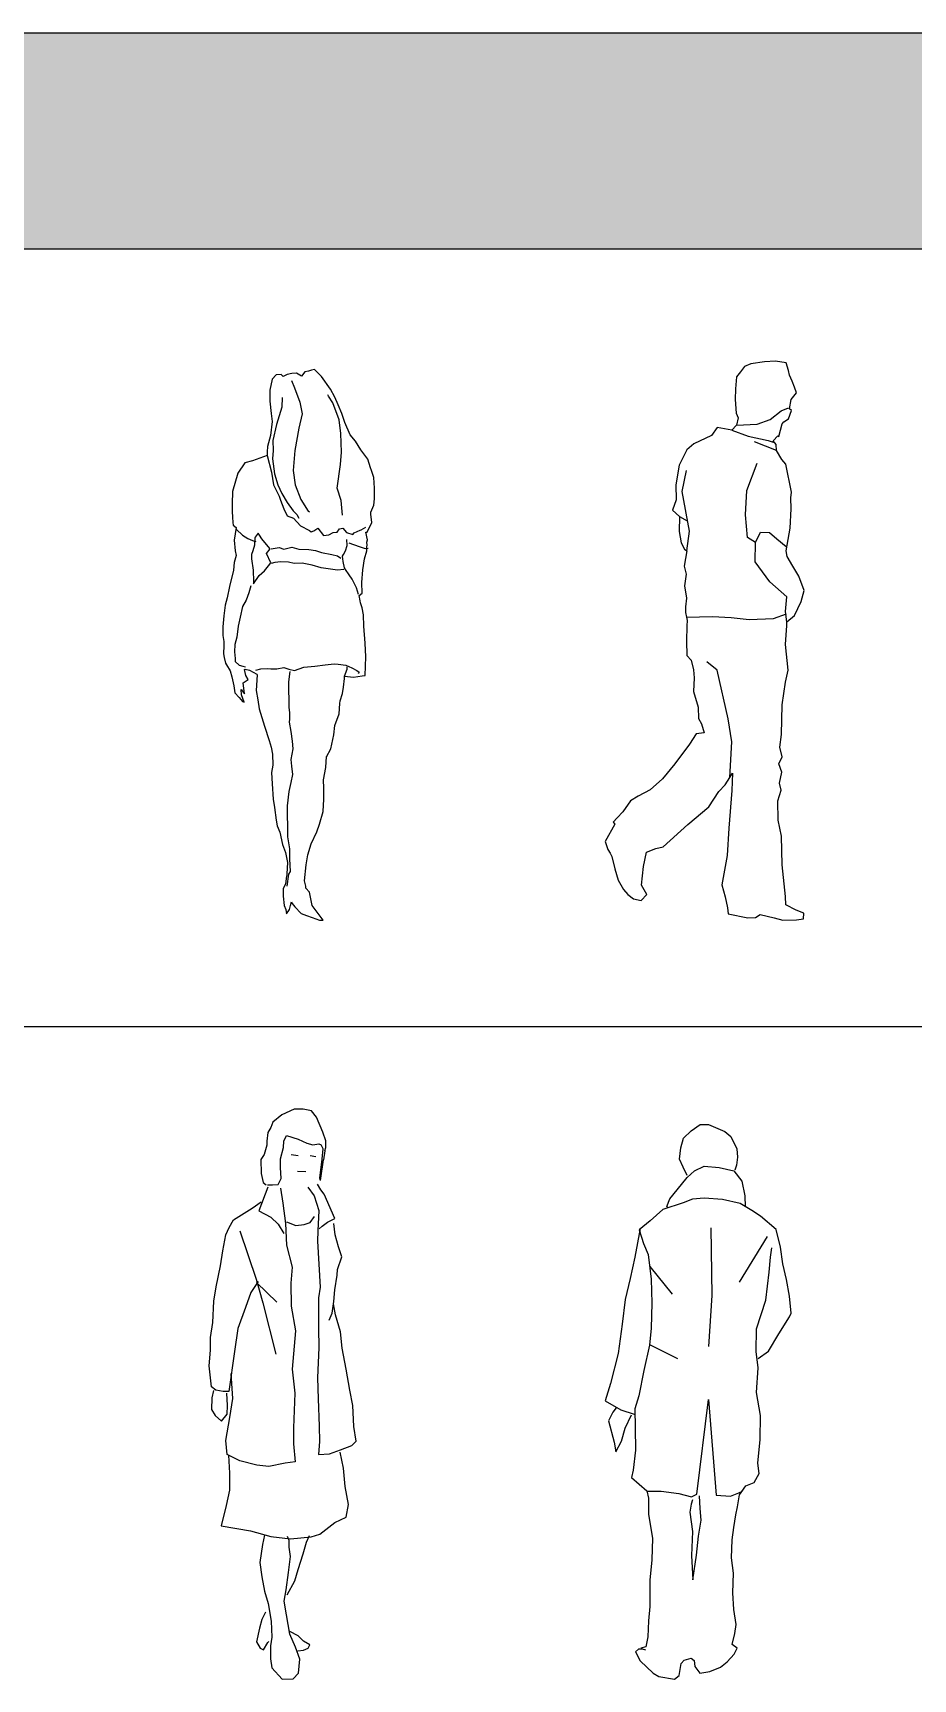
# Model space of a CAD drawing. Header units: millimetres. Extents: x 80073 to 99926, y 37306 to 52946.
# Drawn here: x 85657 to 88445, y 47738 to 52946 of the extents above; entities that cross this region are included whole.
import ezdxf

# ---------------------------------------------------------------- set-up
doc = ezdxf.new("R2010")
doc.units = ezdxf.units.MM
doc.layers.add('www.cad-blocks.net', color=7, linetype='Continuous')

# ---------------------------------------------------------------- blocks, each defined once
blk = doc.blocks.new('A$C281356AA')
for p, q in [((0.1686, 1.726), (0.1557, 1.7118)), ((0.1841, 1.7273), (0.1686, 1.726)), ((0.1905, 1.7208), (0.1841, 1.7273)), ((0.2034, 1.7272), (0.1905, 1.7208)), ((0.2176, 1.7298), (0.2034, 1.7272)), ((0.2331, 1.7311), (0.2176, 1.7298)), ((0.2485, 1.722), (0.2331, 1.7311)), ((0.2589, 1.7349), (0.2485, 1.722)), ((0.2705, 1.7375), (0.2589, 1.7349)), ((0.2808, 1.74), (0.2705, 1.7375)), ((0.2898, 1.7426), (0.2808, 1.74)), ((0.3117, 1.7207), (0.2898, 1.7426)), ((0.34, 1.6807), (0.3117, 1.7207)), ((0.1557, 1.7118), (0.1479, 1.6771)), ((0.1479, 1.6771), (0.1479, 1.6423)), ((0.2173, 1.7077), (0.2263, 1.6845)), ((0.2263, 1.6845), (0.243, 1.6393)), ((0.3541, 1.6549), (0.34, 1.6807)), ((0.1479, 1.6423), (0.153, 1.6036)), ((0.1863, 1.6239), (0.1695, 1.5685)), ((0.1876, 1.6536), (0.1863, 1.6239)), ((0.243, 1.6393), (0.2507, 1.602)), ((0.3345, 1.6586), (0.332, 1.6625)), ((0.3474, 1.6367), (0.3345, 1.6586)), ((0.368, 1.5838), (0.3474, 1.6367)), ((0.3644, 1.6304), (0.3541, 1.6549)), ((0.376, 1.6033), (0.3644, 1.6304)), ((0.1555, 1.5778), (0.1503, 1.534)), ((0.153, 1.6036), (0.1555, 1.5778)), ((0.1695, 1.5685), (0.1579, 1.5182)), ((0.2507, 1.602), (0.2404, 1.5569)), ((0.3731, 1.54), (0.368, 1.5838)), ((0.3863, 1.5749), (0.376, 1.6033)), ((0.403, 1.5362), (0.3863, 1.5749)), ((0.1503, 1.534), (0.1413, 1.4992)), ((0.1579, 1.5182), (0.1591, 1.486)), ((0.2404, 1.5569), (0.2274, 1.486)), ((0.3756, 1.4807), (0.3731, 1.54)), ((0.4197, 1.5156), (0.403, 1.5362)), ((0.4364, 1.4885), (0.4197, 1.5156)), ((0.1399, 1.4708), (0.0935, 1.4541)), ((0.14, 1.4824), (0.1399, 1.4708)), ((0.1399, 1.4708), (0.1539, 1.4177)), ((0.1413, 1.4992), (0.14, 1.4824)), ((0.1591, 1.486), (0.1565, 1.4602)), ((0.1565, 1.4602), (0.1629, 1.4126)), ((0.2274, 1.486), (0.2222, 1.4228)), ((0.3718, 1.442), (0.3756, 1.4807)), ((0.4583, 1.4588), (0.4364, 1.4885)), ((0.4673, 1.4318), (0.4583, 1.4588)), ((0.0471, 1.4143), (0.0302, 1.3563)), ((0.069, 1.4477), (0.0471, 1.4143)), ((0.0935, 1.4541), (0.069, 1.4477)), ((0.1539, 1.4177), (0.1603, 1.3778)), ((0.1629, 1.4126), (0.1732, 1.3777)), ((0.2222, 1.4228), (0.2286, 1.3777)), ((0.3614, 1.3673), (0.3718, 1.442)), ((0.4698, 1.4227), (0.4673, 1.4318)), ((0.4775, 1.4008), (0.4698, 1.4227)), ((0.0302, 1.3563), (0.0289, 1.3176)), ((0.1603, 1.3778), (0.1783, 1.3417)), ((0.1732, 1.3777), (0.1861, 1.3507)), ((0.2286, 1.3777), (0.2467, 1.3313)), ((0.3742, 1.3286), (0.3614, 1.3673)), ((0.4801, 1.3673), (0.4775, 1.4008)), ((0.48, 1.3338), (0.4801, 1.3673)), ((0.0289, 1.3176), (0.0289, 1.2931)), ((0.1783, 1.3417), (0.1822, 1.3288)), ((0.1822, 1.3288), (0.1925, 1.3017)), ((0.1861, 1.3507), (0.2028, 1.3223)), ((0.2028, 1.3223), (0.2221, 1.2952)), ((0.2467, 1.3313), (0.2698, 1.2939)), ((0.3781, 1.2822), (0.3742, 1.3286)), ((0.4684, 1.2913), (0.4774, 1.3132)), ((0.4774, 1.3132), (0.48, 1.3338)), ((0.0289, 1.2931), (0.0301, 1.2751)), ((0.0301, 1.2751), (0.0314, 1.2583)), ((0.0314, 1.2583), (0.0327, 1.2506)), ((0.0327, 1.2506), (0.0417, 1.2428)), ((0.1925, 1.3017), (0.2028, 1.2798)), ((0.2028, 1.2798), (0.2234, 1.272)), ((0.2221, 1.2952), (0.2337, 1.2836)), ((0.2234, 1.272), (0.2453, 1.2475)), ((0.2337, 1.2836), (0.2402, 1.272)), ((0.2698, 1.2939), (0.2737, 1.2926)), ((0.4567, 1.2281), (0.4709, 1.259)), ((0.4684, 1.2848), (0.4684, 1.2913)), ((0.4709, 1.259), (0.4684, 1.2848)), ((0.0417, 1.2428), (0.0352, 1.2029)), ((0.0352, 1.2029), (0.039, 1.1694)), ((0.0429, 1.2361), (0.0623, 1.218)), ((0.0623, 1.218), (0.079, 1.2077)), ((0.079, 1.2077), (0.0932, 1.2012)), ((0.0932, 1.2012), (0.1035, 1.1986)), ((0.1009, 1.2105), (0.0996, 1.1873)), ((0.1022, 1.2118), (0.1009, 1.2105)), ((0.1113, 1.2247), (0.1022, 1.2118)), ((0.1151, 1.2183), (0.1113, 1.2247)), ((0.1228, 1.2066), (0.1151, 1.2183)), ((0.1383, 1.1886), (0.1228, 1.2066)), ((0.2453, 1.2475), (0.2736, 1.2333)), ((0.2736, 1.2333), (0.2788, 1.2294)), ((0.2788, 1.2294), (0.2878, 1.232)), ((0.2878, 1.232), (0.3007, 1.241)), ((0.3007, 1.241), (0.3187, 1.2178)), ((0.3187, 1.2178), (0.3355, 1.2191)), ((0.3355, 1.2191), (0.3484, 1.2268)), ((0.3484, 1.2268), (0.3613, 1.2281)), ((0.3613, 1.2281), (0.369, 1.2384)), ((0.369, 1.2384), (0.3793, 1.241)), ((0.3793, 1.241), (0.3909, 1.2268)), ((0.3909, 1.2268), (0.4115, 1.2203)), ((0.3935, 1.1855), (0.3922, 1.2049)), ((0.4115, 1.2203), (0.4154, 1.2255)), ((0.4154, 1.2255), (0.4348, 1.2345)), ((0.4348, 1.2345), (0.4373, 1.2358)), ((0.4373, 1.2358), (0.4528, 1.2435)), ((0.4579, 1.2036), (0.4528, 1.2281)), ((0.4528, 1.2281), (0.4567, 1.2281)), ((0.4554, 1.1959), (0.4579, 1.2036)), ((0.0416, 1.1539), (0.0351, 1.132)), ((0.039, 1.1694), (0.0416, 1.1539)), ((0.0906, 1.1577), (0.0905, 1.1435)), ((0.0944, 1.1693), (0.0906, 1.1577)), ((0.0996, 1.1873), (0.0944, 1.1693)), ((0.1382, 1.1602), (0.1499, 1.1757)), ((0.1511, 1.1306), (0.1382, 1.1602)), ((0.1499, 1.1757), (0.1383, 1.1886)), ((0.1524, 1.1754), (0.1782, 1.1793)), ((0.1782, 1.1793), (0.1924, 1.1741)), ((0.1924, 1.1741), (0.2182, 1.1805)), ((0.2182, 1.1805), (0.2401, 1.1741)), ((0.2401, 1.1741), (0.2723, 1.1727)), ((0.2723, 1.1727), (0.2929, 1.1701)), ((0.2929, 1.1701), (0.3123, 1.1637)), ((0.3123, 1.1637), (0.3445, 1.1572)), ((0.3445, 1.1572), (0.3625, 1.1533)), ((0.3625, 1.1533), (0.3728, 1.1456)), ((0.378, 1.152), (0.3819, 1.1572)), ((0.3805, 1.1353), (0.378, 1.152)), ((0.3819, 1.1572), (0.3883, 1.1688)), ((0.3883, 1.1688), (0.3935, 1.1855)), ((0.3986, 1.1946), (0.4308, 1.1829)), ((0.4308, 1.1829), (0.4502, 1.1765)), ((0.4476, 1.1431), (0.4553, 1.1688)), ((0.4502, 1.1765), (0.4592, 1.1778)), ((0.4553, 1.1817), (0.4566, 1.1869)), ((0.4553, 1.1688), (0.4553, 1.1817)), ((0.4566, 1.1869), (0.4554, 1.1959)), ((0.0338, 1.1075), (0.0208, 1.056)), ((0.0351, 1.132), (0.0338, 1.1075)), ((0.0905, 1.1435), (0.0956, 1.1074)), ((0.0956, 1.1074), (0.0956, 1.092)), ((0.115, 1.0907), (0.1317, 1.1061)), ((0.1317, 1.1061), (0.1446, 1.1216)), ((0.1446, 1.1216), (0.1511, 1.1306)), ((0.164, 1.1316), (0.1524, 1.129)), ((0.1833, 1.1341), (0.164, 1.1316)), ((0.2078, 1.1328), (0.1833, 1.1341)), ((0.2259, 1.129), (0.2078, 1.1328)), ((0.2504, 1.1302), (0.2259, 1.129)), ((0.2826, 1.1238), (0.2504, 1.1302)), ((0.3109, 1.1147), (0.2826, 1.1238)), ((0.3625, 1.1082), (0.3109, 1.1147)), ((0.3831, 1.1095), (0.3625, 1.1082)), ((0.3844, 1.1147), (0.3805, 1.1353)), ((0.3883, 1.1095), (0.3844, 1.1147)), ((0.3998, 1.0927), (0.3883, 1.1095)), ((0.4397, 1.0683), (0.4424, 1.1083)), ((0.4424, 1.1083), (0.4476, 1.1431)), ((0.0208, 1.056), (0.013, 1.0199)), ((0.0879, 1.0582), (0.0815, 1.0363)), ((0.0956, 1.092), (0.0969, 1.0881)), ((0.0969, 1.0649), (0.115, 1.0907)), ((0.0969, 1.0881), (0.0969, 1.0649)), ((0.4089, 1.0798), (0.3998, 1.0927)), ((0.423, 1.0515), (0.4089, 1.0798)), ((0.4294, 1.0308), (0.423, 1.0515)), ((0.441, 1.0348), (0.4397, 1.0683)), ((0.0066, 0.9967), (0.0027, 0.9632)), ((0.013, 1.0199), (0.0066, 0.9967)), ((0.0621, 0.9925), (0.0543, 0.959)), ((0.0737, 1.0131), (0.0621, 0.9925)), ((0.0815, 1.0363), (0.0737, 1.0131)), ((0.4307, 1.0271), (0.441, 1.0348)), ((0.4345, 1.0103), (0.4307, 1.0271)), ((0.4358, 1.0039), (0.4345, 1.0103)), ((0.4409, 0.9884), (0.4358, 1.0039)), ((0.0027, 0.9632), (0, 0.9284)), ((0.0543, 0.959), (0.0479, 0.9306)), ((0.4447, 0.9665), (0.4409, 0.9884)), ((0.446, 0.9304), (0.4447, 0.9665)), ((0, 0.9284), (0, 0.9013)), ((0, 0.9013), (0.0026, 0.882)), ((0.044, 0.8958), (0.0375, 0.8726)), ((0.0479, 0.9306), (0.044, 0.8958)), ((0.4498, 0.8763), (0.446, 0.9304)), ((0.0025, 0.8691), (0.0012, 0.8433)), ((0.0012, 0.8433), (0.0038, 0.8317)), ((0.0026, 0.882), (0.0025, 0.8691)), ((0.0375, 0.8726), (0.0362, 0.8494)), ((0.0362, 0.8494), (0.0388, 0.8288)), ((0.4497, 0.7744), (0.4523, 0.8337)), ((0.4523, 0.8337), (0.4498, 0.8763)), ((0.0038, 0.8317), (0.0076, 0.8137)), ((0.0076, 0.8137), (0.0115, 0.8085)), ((0.0115, 0.8085), (0.0231, 0.7892)), ((0.0231, 0.7892), (0.0282, 0.7698)), ((0.0388, 0.8288), (0.0388, 0.8185)), ((0.0388, 0.8185), (0.0516, 0.8069)), ((0.0516, 0.8069), (0.0632, 0.8043)), ((0.0632, 0.8043), (0.071, 0.8017)), ((0.0682, 0.793), (0.0707, 0.7943)), ((0.072, 0.7749), (0.0682, 0.793)), ((0.0707, 0.7943), (0.0836, 0.7917)), ((0.0836, 0.7917), (0.1068, 0.7788)), ((0.1043, 0.7917), (0.1197, 0.7955)), ((0.1197, 0.7955), (0.1416, 0.7968)), ((0.1416, 0.7968), (0.1519, 0.7955)), ((0.1519, 0.7955), (0.17, 0.7954)), ((0.17, 0.7954), (0.1932, 0.7993)), ((0.1932, 0.7993), (0.2087, 0.7941)), ((0.2112, 0.7876), (0.2073, 0.7541)), ((0.2087, 0.7941), (0.2267, 0.7902)), ((0.2267, 0.7902), (0.2564, 0.8005)), ((0.2564, 0.8005), (0.2912, 0.8043)), ((0.2912, 0.8043), (0.3234, 0.8081)), ((0.3234, 0.8081), (0.3517, 0.8119)), ((0.3517, 0.8119), (0.3646, 0.8106)), ((0.3646, 0.8106), (0.3891, 0.8067)), ((0.3852, 0.772), (0.3927, 0.7948)), ((0.3891, 0.8067), (0.4084, 0.799)), ((0.3927, 0.7948), (0.3927, 0.8023)), ((0.4084, 0.799), (0.4239, 0.7899)), ((0.4239, 0.7899), (0.4316, 0.7848)), ((0.4316, 0.7848), (0.4278, 0.7809)), ((0.0282, 0.7698), (0.0346, 0.7415)), ((0.0346, 0.7415), (0.0371, 0.7196)), ((0.059, 0.7131), (0.0578, 0.7298)), ((0.0578, 0.7298), (0.0681, 0.7169)), ((0.0642, 0.7517), (0.0797, 0.762)), ((0.0681, 0.7169), (0.0642, 0.7517)), ((0.0797, 0.762), (0.072, 0.7749)), ((0.1081, 0.7762), (0.1055, 0.7272)), ((0.1068, 0.7788), (0.1081, 0.7762)), ((0.2073, 0.7541), (0.2073, 0.7206)), ((0.3787, 0.7178), (0.3813, 0.7372)), ((0.3813, 0.7372), (0.3852, 0.7655)), ((0.3852, 0.7655), (0.3852, 0.772)), ((0.3852, 0.772), (0.4136, 0.7693)), ((0.4136, 0.7693), (0.4406, 0.7732)), ((0.4406, 0.7732), (0.4497, 0.7744)), ((0.0371, 0.7196), (0.0513, 0.7054)), ((0.0513, 0.7054), (0.0616, 0.6925)), ((0.0667, 0.6899), (0.059, 0.7131)), ((0.0616, 0.6925), (0.0667, 0.6899)), ((0.1055, 0.7272), (0.1106, 0.6976)), ((0.1106, 0.6976), (0.1144, 0.6692)), ((0.2073, 0.7206), (0.2085, 0.7052)), ((0.2085, 0.7052), (0.2085, 0.6729)), ((0.3683, 0.6534), (0.3696, 0.6856)), ((0.3696, 0.6856), (0.3709, 0.6946)), ((0.3709, 0.6946), (0.3787, 0.7178)), ((0.1144, 0.6692), (0.1311, 0.6137)), ((0.2085, 0.6729), (0.2111, 0.6575)), ((0.211, 0.6368), (0.2097, 0.6265)), ((0.2097, 0.6265), (0.2148, 0.5969)), ((0.2111, 0.6575), (0.211, 0.6368)), ((0.3541, 0.616), (0.3683, 0.6534)), ((0.1311, 0.6137), (0.1465, 0.5686)), ((0.2148, 0.5969), (0.2187, 0.5672)), ((0.3411, 0.5426), (0.3515, 0.5864)), ((0.3515, 0.5864), (0.3541, 0.616)), ((0.1465, 0.5686), (0.1529, 0.548)), ((0.1529, 0.548), (0.1568, 0.5261)), ((0.1568, 0.5261), (0.158, 0.4913)), ((0.2212, 0.5427), (0.2147, 0.5092)), ((0.2187, 0.5672), (0.2212, 0.5427)), ((0.3282, 0.5168), (0.3411, 0.5426)), ((0.158, 0.4913), (0.1541, 0.4681)), ((0.2147, 0.5092), (0.2173, 0.4873)), ((0.2173, 0.4873), (0.2198, 0.4615)), ((0.3178, 0.4447), (0.3255, 0.4833)), ((0.3255, 0.4833), (0.3282, 0.5181)), ((0.3282, 0.5181), (0.3282, 0.5168)), ((0.1541, 0.4681), (0.1553, 0.432)), ((0.1553, 0.432), (0.1591, 0.383)), ((0.2146, 0.4358), (0.2082, 0.4074)), ((0.2198, 0.4615), (0.2146, 0.4358)), ((0.319, 0.4176), (0.3178, 0.4447)), ((0.319, 0.3828), (0.319, 0.4176)), ((0.1591, 0.383), (0.163, 0.3572)), ((0.2082, 0.4074), (0.2029, 0.3623)), ((0.3176, 0.3441), (0.319, 0.3828)), ((0.163, 0.3572), (0.1681, 0.3173)), ((0.1681, 0.3173), (0.1719, 0.2992)), ((0.2029, 0.3623), (0.2029, 0.3327)), ((0.2029, 0.3327), (0.2041, 0.2979)), ((0.306, 0.3042), (0.3176, 0.3441)), ((0.1719, 0.2992), (0.1796, 0.2786)), ((0.1796, 0.2786), (0.1886, 0.2399)), ((0.2041, 0.2979), (0.2041, 0.2644)), ((0.2041, 0.2644), (0.2105, 0.2257)), ((0.2788, 0.2424), (0.2969, 0.2797)), ((0.2969, 0.2797), (0.306, 0.3042)), ((0.1886, 0.2399), (0.1976, 0.2141)), ((0.1976, 0.2141), (0.2014, 0.1986)), ((0.2105, 0.2257), (0.2105, 0.1948)), ((0.2685, 0.2076), (0.2788, 0.2424)), ((0.2014, 0.1986), (0.204, 0.1832)), ((0.204, 0.1832), (0.2027, 0.1471)), ((0.2105, 0.1948), (0.213, 0.1548)), ((0.2581, 0.1251), (0.2633, 0.1754)), ((0.2633, 0.1754), (0.2685, 0.2076)), ((0.1975, 0.1149), (0.191, 0.0994)), ((0.2014, 0.1394), (0.1975, 0.1149)), ((0.2027, 0.1419), (0.2014, 0.1394)), ((0.2078, 0.1458), (0.2026, 0.1084)), ((0.2027, 0.1471), (0.2027, 0.1419)), ((0.213, 0.1548), (0.2078, 0.1458)), ((0.2619, 0.1083), (0.2581, 0.1251)), ((0.2619, 0.1019), (0.2619, 0.1083)), ((0.191, 0.0994), (0.191, 0.0762)), ((0.191, 0.0762), (0.1935, 0.0466)), ((0.2141, 0.0465), (0.2167, 0.0581)), ((0.2167, 0.0581), (0.2193, 0.053)), ((0.2193, 0.053), (0.227, 0.0427)), ((0.2735, 0.089), (0.2619, 0.1019)), ((0.2824, 0.0464), (0.2735, 0.089)), ((0.1935, 0.0466), (0.1986, 0.0337)), ((0.1986, 0.0337), (0.2012, 0.0208)), ((0.2012, 0.0208), (0.2102, 0.0337)), ((0.2102, 0.0337), (0.2141, 0.0465)), ((0.227, 0.0427), (0.2476, 0.022)), ((0.2476, 0.022), (0.2644, 0.0155)), ((0.2644, 0.0155), (0.2824, 0.0091)), ((0.3017, 0.0219), (0.2824, 0.0464)), ((0.2824, 0.0091), (0.3056, 0)), ((0.3172, 0), (0.3017, 0.0219)), ((0.3056, 0), (0.3172, 0))]:
    blk.add_line(p, q)
blk = doc.blocks.new('A$C60ED5890')
for p, q in [((0.4156, 1.7199), (0.4127, 1.6818)), ((0.4156, 1.7199), (0.4127, 1.6818)), ((0.4283, 1.7356), (0.4156, 1.7199)), ((0.4283, 1.7356), (0.4156, 1.7199)), ((0.4416, 1.7519), (0.4283, 1.7356)), ((0.4416, 1.7519), (0.4283, 1.7356)), ((0.4614, 1.7602), (0.4416, 1.7519)), ((0.4614, 1.7602), (0.4416, 1.7519)), ((0.5049, 1.7665), (0.4614, 1.7602)), ((0.5049, 1.7665), (0.4614, 1.7602)), ((0.5395, 1.7693), (0.5049, 1.7665)), ((0.5395, 1.7693), (0.5049, 1.7665)), ((0.5734, 1.7634), (0.5395, 1.7693)), ((0.5734, 1.7634), (0.5395, 1.7693)), ((0.5801, 1.7395), (0.5734, 1.7634)), ((0.5801, 1.7395), (0.5734, 1.7634)), ((0.5834, 1.725), (0.5801, 1.7395)), ((0.5834, 1.725), (0.5801, 1.7395)), ((0.5923, 1.7052), (0.5834, 1.725)), ((0.5923, 1.7052), (0.5834, 1.725)), ((0.4127, 1.6818), (0.4119, 1.6477)), ((0.4127, 1.6818), (0.4119, 1.6477)), ((0.589, 1.6475), (0.606, 1.6688)), ((0.589, 1.6475), (0.606, 1.6688)), ((0.5991, 1.687), (0.5923, 1.7052)), ((0.5991, 1.687), (0.5923, 1.7052)), ((0.606, 1.6688), (0.5991, 1.687)), ((0.606, 1.6688), (0.5991, 1.687)), ((0.4119, 1.6477), (0.4146, 1.6043)), ((0.4119, 1.6477), (0.4146, 1.6043)), ((0.5832, 1.6187), (0.589, 1.6475)), ((0.5832, 1.6187), (0.589, 1.6475)), ((0.5903, 1.6129), (0.5832, 1.6187)), ((0.5903, 1.6129), (0.5832, 1.6187)), ((0.4158, 1.5661), (0.401, 1.5504)), ((0.4158, 1.5661), (0.401, 1.5504)), ((0.4146, 1.6043), (0.4215, 1.5897)), ((0.4146, 1.6043), (0.4215, 1.5897)), ((0.4215, 1.5897), (0.4158, 1.5661)), ((0.4215, 1.5897), (0.4158, 1.5661)), ((0.5503, 1.5306), (0.5604, 1.5702)), ((0.5503, 1.5306), (0.5604, 1.5702)), ((0.5604, 1.5702), (0.5658, 1.5773)), ((0.5604, 1.5702), (0.5658, 1.5773)), ((0.5658, 1.5773), (0.5804, 1.5862)), ((0.5658, 1.5773), (0.5804, 1.5862)), ((0.5804, 1.5862), (0.5903, 1.6129)), ((0.5804, 1.5862), (0.5903, 1.6129)), ((0.3372, 1.5337), (0.2804, 1.5076)), ((0.3372, 1.5337), (0.2804, 1.5076)), ((0.3543, 1.5587), (0.3372, 1.5337)), ((0.3543, 1.5587), (0.3372, 1.5337)), ((0.401, 1.5504), (0.3543, 1.5587)), ((0.401, 1.5504), (0.3543, 1.5587)), ((0.5319, 1.5166), (0.5467, 1.5328)), ((0.5319, 1.5166), (0.5467, 1.5328)), ((0.541, 1.5056), (0.5319, 1.5166)), ((0.541, 1.5056), (0.5319, 1.5166)), ((0.5467, 1.5328), (0.5503, 1.5306)), ((0.5467, 1.5328), (0.5503, 1.5306)), ((0.2583, 1.4885), (0.234, 1.44)), ((0.2583, 1.4885), (0.234, 1.44)), ((0.2804, 1.5076), (0.2583, 1.4885)), ((0.2804, 1.5076), (0.2583, 1.4885)), ((0.5421, 1.4859), (0.541, 1.5056)), ((0.5421, 1.4859), (0.541, 1.5056)), ((0.5596, 1.4582), (0.5421, 1.4859)), ((0.5596, 1.4582), (0.5421, 1.4859)), ((0.234, 1.44), (0.2233, 1.3773)), ((0.234, 1.44), (0.2233, 1.3773)), ((0.5721, 1.4435), (0.5596, 1.4582)), ((0.5721, 1.4435), (0.5596, 1.4582)), ((0.5898, 1.3548), (0.5721, 1.4435)), ((0.5898, 1.3548), (0.5721, 1.4435)), ((0.2233, 1.3773), (0.2244, 1.3303)), ((0.2233, 1.3773), (0.2244, 1.3303)), ((0.5879, 1.3368), (0.5898, 1.3548)), ((0.5879, 1.3368), (0.5898, 1.3548)), ((0.2244, 1.3303), (0.2128, 1.298)), ((0.2244, 1.3303), (0.2128, 1.298)), ((0.5858, 1.2408), (0.5887, 1.3022)), ((0.5858, 1.2408), (0.5887, 1.3022)), ((0.5887, 1.3022), (0.5879, 1.3368)), ((0.5887, 1.3022), (0.5879, 1.3368)), ((0.2128, 1.298), (0.2356, 1.2774)), ((0.2128, 1.298), (0.2356, 1.2774)), ((0.2356, 1.2774), (0.2346, 1.2304)), ((0.2356, 1.2774), (0.2346, 1.2304)), ((0.2346, 1.2304), (0.241, 1.1941)), ((0.2346, 1.2304), (0.241, 1.1941)), ((0.5734, 1.1688), (0.5858, 1.2408)), ((0.5734, 1.1688), (0.5858, 1.2408)), ((0.241, 1.1941), (0.2514, 1.1743)), ((0.241, 1.1941), (0.2514, 1.1743)), ((0.2585, 1.1685), (0.2502, 1.1201)), ((0.2585, 1.1685), (0.2502, 1.1201)), ((0.2514, 1.1743), (0.2585, 1.1685)), ((0.2514, 1.1743), (0.2585, 1.1685)), ((0.5766, 1.1507), (0.5734, 1.1688)), ((0.5766, 1.1507), (0.5734, 1.1688)), ((0.594, 1.1199), (0.5766, 1.1507)), ((0.594, 1.1199), (0.5766, 1.1507)), ((0.2502, 1.1201), (0.2569, 1.0947)), ((0.2502, 1.1201), (0.2569, 1.0947)), ((0.2569, 1.0947), (0.251, 1.0587)), ((0.2569, 1.0947), (0.251, 1.0587)), ((0.6129, 1.0885), (0.594, 1.1199)), ((0.6129, 1.0885), (0.594, 1.1199)), ((0.251, 1.0587), (0.2573, 1.0188)), ((0.251, 1.0587), (0.2573, 1.0188)), ((0.63, 1.0432), (0.6129, 1.0885)), ((0.63, 1.0432), (0.6129, 1.0885)), ((0.6205, 1.0088), (0.63, 1.0432)), ((0.6205, 1.0088), (0.63, 1.0432)), ((0.2547, 0.9915), (0.2543, 0.9735)), ((0.2547, 0.9915), (0.2543, 0.9735)), ((0.2573, 1.0188), (0.2547, 0.9915)), ((0.2573, 1.0188), (0.2547, 0.9915)), ((0.5994, 0.9644), (0.6205, 1.0088)), ((0.5994, 0.9644), (0.6205, 1.0088)), ((0.2543, 0.9735), (0.2576, 0.9589)), ((0.2543, 0.9735), (0.2576, 0.9589)), ((0.2576, 0.9589), (0.2594, 0.9481)), ((0.2576, 0.9589), (0.2594, 0.9481)), ((0.2594, 0.9481), (0.259, 0.9321)), ((0.2594, 0.9481), (0.259, 0.9321)), ((0.5754, 0.9324), (0.5757, 0.9448)), ((0.5754, 0.9324), (0.5757, 0.9448)), ((0.5757, 0.9448), (0.5994, 0.9644)), ((0.5757, 0.9448), (0.5994, 0.9644)), ((0.259, 0.9321), (0.258, 0.8831)), ((0.259, 0.9321), (0.258, 0.8831)), ((0.5705, 0.8726), (0.5754, 0.9324)), ((0.5705, 0.8726), (0.5754, 0.9324)), ((0.258, 0.8831), (0.2585, 0.8381)), ((0.258, 0.8831), (0.2585, 0.8381)), ((0.2585, 0.8381), (0.2727, 0.8234)), ((0.2585, 0.8381), (0.2727, 0.8234)), ((0.5796, 0.7914), (0.5705, 0.8726)), ((0.5796, 0.7914), (0.5705, 0.8726)), ((0.2727, 0.8234), (0.2792, 0.7923)), ((0.2727, 0.8234), (0.2792, 0.7923)), ((0.2792, 0.7923), (0.2823, 0.7669)), ((0.2792, 0.7923), (0.2823, 0.7669)), ((0.5715, 0.7534), (0.5796, 0.7914)), ((0.5715, 0.7534), (0.5796, 0.7914)), ((0.2823, 0.7669), (0.2798, 0.7236)), ((0.2823, 0.7669), (0.2798, 0.7236)), ((0.5607, 0.6814), (0.5715, 0.7534)), ((0.5607, 0.6814), (0.5715, 0.7534)), ((0.2798, 0.7236), (0.2947, 0.6742)), ((0.2798, 0.7236), (0.2947, 0.6742)), ((0.5586, 0.5875), (0.5607, 0.6814)), ((0.5586, 0.5875), (0.5607, 0.6814)), ((0.2947, 0.6742), (0.296, 0.6381)), ((0.2947, 0.6742), (0.296, 0.6381)), ((0.296, 0.6381), (0.3049, 0.6219)), ((0.296, 0.6381), (0.3049, 0.6219)), ((0.2877, 0.5898), (0.2669, 0.5577)), ((0.2877, 0.5898), (0.2669, 0.5577)), ((0.3131, 0.5928), (0.2877, 0.5898)), ((0.3131, 0.5928), (0.2877, 0.5898)), ((0.3049, 0.6219), (0.3131, 0.5928)), ((0.3049, 0.6219), (0.3131, 0.5928)), ((0.5526, 0.5478), (0.5586, 0.5875)), ((0.5526, 0.5478), (0.5586, 0.5875)), ((0.2669, 0.5577), (0.2206, 0.4952)), ((0.2669, 0.5577), (0.2206, 0.4952)), ((0.5607, 0.5167), (0.5526, 0.5478)), ((0.5607, 0.5167), (0.5526, 0.5478)), ((0.2206, 0.4952), (0.1814, 0.4476)), ((0.2206, 0.4952), (0.1814, 0.4476)), ((0.5494, 0.4953), (0.5607, 0.5167)), ((0.5494, 0.4953), (0.5607, 0.5167)), ((0.5596, 0.4682), (0.5494, 0.4953)), ((0.5596, 0.4682), (0.5494, 0.4953)), ((0.1814, 0.4476), (0.1429, 0.4123)), ((0.1814, 0.4476), (0.1429, 0.4123)), ((0.3596, 0.4075), (0.3802, 0.4288)), ((0.3596, 0.4075), (0.3802, 0.4288)), ((0.3802, 0.4288), (0.3951, 0.4517)), ((0.3802, 0.4288), (0.3951, 0.4517)), ((0.3951, 0.4517), (0.4027, 0.466)), ((0.3951, 0.4517), (0.4027, 0.466)), ((0.4027, 0.466), (0.4015, 0.4102)), ((0.4027, 0.466), (0.4015, 0.4102)), ((0.5517, 0.4338), (0.5596, 0.4682)), ((0.5517, 0.4338), (0.5596, 0.4682)), ((0.5569, 0.412), (0.5517, 0.4338)), ((0.5569, 0.412), (0.5517, 0.4338)), ((0.0807, 0.3775), (0.0563, 0.3434)), ((0.0807, 0.3775), (0.0563, 0.3434)), ((0.1043, 0.393), (0.0807, 0.3775)), ((0.1043, 0.393), (0.0807, 0.3775)), ((0.1429, 0.4123), (0.1043, 0.393)), ((0.1429, 0.4123), (0.1043, 0.393)), ((0.3281, 0.3592), (0.3596, 0.4075)), ((0.3281, 0.3592), (0.3596, 0.4075)), ((0.4015, 0.4102), (0.3916, 0.2912)), ((0.4015, 0.4102), (0.3916, 0.2912)), ((0.5468, 0.3782), (0.5569, 0.412)), ((0.5468, 0.3782), (0.5569, 0.412)), ((0.5476, 0.3167), (0.5468, 0.3782)), ((0.5476, 0.3167), (0.5468, 0.3782)), ((0.0378, 0.3242), (0.0251, 0.3101)), ((0.0378, 0.3242), (0.0251, 0.3101)), ((0.0563, 0.3434), (0.0378, 0.3242)), ((0.0563, 0.3434), (0.0378, 0.3242)), ((0.2613, 0.3028), (0.3281, 0.3592)), ((0.2613, 0.3028), (0.3281, 0.3592)), ((0.5588, 0.2659), (0.5476, 0.3167)), ((0.5588, 0.2659), (0.5476, 0.3167)), ((0.0301, 0.3043), (0, 0.2492)), ((0.0301, 0.3043), (0, 0.2492)), ((0.0251, 0.3101), (0.0301, 0.3043)), ((0.0251, 0.3101), (0.0301, 0.3043)), ((0.1839, 0.2323), (0.2613, 0.3028)), ((0.1839, 0.2323), (0.2613, 0.3028)), ((0.3916, 0.2912), (0.3861, 0.2046)), ((0.3916, 0.2912), (0.3861, 0.2046)), ((0.5605, 0.1755), (0.5588, 0.2659)), ((0.5605, 0.1755), (0.5588, 0.2659)), ((0, 0.2492), (0.0087, 0.2237)), ((0, 0.2492), (0.0087, 0.2237)), ((0.0087, 0.2237), (0.0157, 0.2127)), ((0.0087, 0.2237), (0.0157, 0.2127)), ((0.0157, 0.2127), (0.0206, 0.2018)), ((0.0157, 0.2127), (0.0206, 0.2018)), ((0.1211, 0.1707), (0.1314, 0.2153)), ((0.1211, 0.1707), (0.1314, 0.2153)), ((0.1314, 0.2153), (0.1606, 0.2276)), ((0.1314, 0.2153), (0.1606, 0.2276)), ((0.1606, 0.2276), (0.1839, 0.2323)), ((0.1606, 0.2276), (0.1839, 0.2323)), ((0.0206, 0.2018), (0.0306, 0.1633)), ((0.0206, 0.2018), (0.0306, 0.1633)), ((0.0306, 0.1633), (0.0407, 0.127)), ((0.0306, 0.1633), (0.0407, 0.127)), ((0.1147, 0.1109), (0.1211, 0.1707)), ((0.1147, 0.1109), (0.1211, 0.1707)), ((0.3861, 0.2046), (0.3697, 0.1126)), ((0.3861, 0.2046), (0.3697, 0.1126)), ((0.5712, 0.0757), (0.5605, 0.1755)), ((0.5712, 0.0757), (0.5605, 0.1755)), ((0.0407, 0.127), (0.0581, 0.0977)), ((0.0407, 0.127), (0.0581, 0.0977)), ((0.1321, 0.0816), (0.1147, 0.1109)), ((0.1321, 0.0816), (0.1147, 0.1109)), ((0.3697, 0.1126), (0.3797, 0.0747)), ((0.3697, 0.1126), (0.3797, 0.0747)), ((0.0581, 0.0977), (0.0722, 0.0814)), ((0.0581, 0.0977), (0.0722, 0.0814)), ((0.0722, 0.0814), (0.09, 0.0681)), ((0.0722, 0.0814), (0.09, 0.0681)), ((0.09, 0.0681), (0.1136, 0.0624)), ((0.09, 0.0681), (0.1136, 0.0624)), ((0.1136, 0.0624), (0.1321, 0.0816)), ((0.1136, 0.0624), (0.1321, 0.0816)), ((0.3797, 0.0747), (0.3877, 0.0399)), ((0.3797, 0.0747), (0.3877, 0.0399)), ((0.5722, 0.0488), (0.5712, 0.0757)), ((0.5722, 0.0488), (0.5712, 0.0757)), ((0.3877, 0.0399), (0.3893, 0.0203)), ((0.3877, 0.0399), (0.3893, 0.0203)), ((0.3893, 0.0203), (0.452, 0.0081)), ((0.3893, 0.0203), (0.452, 0.0081)), ((0.452, 0.0081), (0.4758, 0.0091)), ((0.452, 0.0081), (0.4758, 0.0091)), ((0.4758, 0.0091), (0.4905, 0.0181)), ((0.4758, 0.0091), (0.4905, 0.0181)), ((0.4905, 0.0181), (0.5351, 0.0078)), ((0.4905, 0.0181), (0.5351, 0.0078)), ((0.5351, 0.0078), (0.5623, 0)), ((0.5351, 0.0078), (0.5623, 0)), ((0.5623, 0), (0.6057, 0.0011)), ((0.5623, 0), (0.6057, 0.0011)), ((0.6043, 0.0316), (0.5722, 0.0488)), ((0.6043, 0.0316), (0.5722, 0.0488)), ((0.6294, 0.0223), (0.6043, 0.0316)), ((0.6294, 0.0223), (0.6043, 0.0316)), ((0.6057, 0.0011), (0.6275, 0.0043)), ((0.6057, 0.0011), (0.6275, 0.0043)), ((0.6275, 0.0043), (0.6294, 0.0223)), ((0.6275, 0.0043), (0.6294, 0.0223))]:
    blk.add_line(p, q)
for points in [[(0.4158, 1.5661), (0.4815, 1.5699), (0.5228, 1.5844), (0.5572, 1.6115), (0.5801, 1.6213)], [(0.401, 1.5504), (0.4528, 1.5317), (0.5163, 1.5178), (0.5315, 1.5124)], [(0.5421, 1.4859), (0.4729, 1.5136)], [(0.2585, 1.1685), (0.2666, 1.2307), (0.2437, 1.3566), (0.2576, 1.423)], [(0.5757, 0.9448), (0.5712, 0.977), (0.5751, 1.0231), (0.5219, 1.0712), (0.4749, 1.1338), (0.4762, 1.1954), (0.4509, 1.2113), (0.4444, 1.2833), (0.449, 1.3602), (0.4817, 1.4467)], [(0.2356, 1.2774), (0.2592, 1.2639)], [(0.4762, 1.1954), (0.4923, 1.228), (0.5202, 1.2274), (0.5432, 1.2064), (0.5735, 1.183)], [(0.2576, 0.9589), (0.2988, 0.9602), (0.3399, 0.9615), (0.3992, 0.958), (0.4555, 0.9517), (0.5326, 0.9551), (0.574, 0.9696)], [(0.3951, 0.4517), (0.4009, 0.565), (0.3893, 0.6371), (0.3545, 0.7918), (0.3214, 0.8182)]]:
    blk.add_lwpolyline(points)
blk = doc.blocks.new('A$C7C1760E8')
for p, q in [((0.2305, 1.7847), (0.2021, 1.7617)), ((0.2694, 1.8035), (0.2305, 1.7847)), ((0.2975, 1.8032), (0.2694, 1.8035)), ((0.3245, 1.7977), (0.2975, 1.8032)), ((0.3398, 1.7773), (0.3245, 1.7977)), ((0.3599, 1.7303), (0.3398, 1.7773)), ((0.1866, 1.7293), (0.1826, 1.7023)), ((0.1958, 1.7446), (0.1866, 1.7293)), ((0.2021, 1.7617), (0.1958, 1.7446)), ((0.2363, 1.7017), (0.2455, 1.7197)), ((0.2455, 1.7197), (0.2826, 1.7077)), ((0.3697, 1.7031), (0.3599, 1.7303)), ((0.1825, 1.6895), (0.1743, 1.6599)), ((0.1826, 1.7023), (0.1825, 1.6895)), ((0.2257, 1.6455), (0.2361, 1.6815)), ((0.2361, 1.6815), (0.2363, 1.7017)), ((0.2826, 1.7077), (0.3096, 1.6958)), ((0.3096, 1.6958), (0.3287, 1.6907)), ((0.3287, 1.6907), (0.3479, 1.6932)), ((0.3479, 1.6932), (0.3555, 1.6899)), ((0.3608, 1.6774), (0.3555, 1.6899)), ((0.358, 1.645), (0.3608, 1.6774)), ((0.3668, 1.6712), (0.3628, 1.6431)), ((0.3668, 1.6712), (0.3695, 1.6813)), ((0.3695, 1.6813), (0.3697, 1.7031)), ((0.1743, 1.6599), (0.164, 1.6434)), ((0.164, 1.6434), (0.1651, 1.5998)), ((0.2265, 1.6184), (0.2257, 1.6455)), ((0.2288, 1.5838), (0.2265, 1.6184)), ((0.2597, 1.6592), (0.2826, 1.6563)), ((0.3202, 1.6569), (0.3379, 1.6529)), ((0.3509, 1.5852), (0.358, 1.645)), ((0.3531, 1.5774), (0.3628, 1.6431)), ((0.1651, 1.5998), (0.1712, 1.5716)), ((0.1712, 1.5716), (0.1813, 1.5636)), ((0.1851, 1.5636), (0.2005, 1.5634)), ((0.2005, 1.5634), (0.2185, 1.5648)), ((0.2185, 1.5648), (0.2288, 1.5838)), ((0.28, 1.6066), (0.3063, 1.6062)), ((0.3544, 1.5481), (0.3429, 1.5662)), ((0.3531, 1.5774), (0.3509, 1.5852)), ((0.1865, 1.5561), (0.1572, 1.4819)), ((0.2259, 1.553), (0.2333, 1.5056)), ((0.3131, 1.556), (0.3324, 1.5291)), ((0.3324, 1.5291), (0.3474, 1.4828)), ((0.3644, 1.5337), (0.3544, 1.5481)), ((0.3982, 1.4567), (0.3644, 1.5337)), ((0.0777, 1.4534), (0.137, 1.49)), ((0.137, 1.49), (0.1654, 1.51)), ((0.1572, 1.4819), (0.1957, 1.4609)), ((0.1957, 1.4609), (0.2184, 1.4389)), ((0.2333, 1.5056), (0.2418, 1.4413)), ((0.3199, 1.4443), (0.334, 1.4637)), ((0.3474, 1.4828), (0.3441, 1.4185)), ((0.0528, 1.4059), (0.0632, 1.4291)), ((0.0632, 1.4291), (0.0777, 1.4534)), ((0.0976, 1.4182), (0.1488, 1.2652)), ((0.2184, 1.4389), (0.2373, 1.4094)), ((0.2418, 1.4413), (0.2449, 1.3733)), ((0.2456, 1.4465), (0.2748, 1.4346)), ((0.2748, 1.4346), (0.3007, 1.4381)), ((0.3007, 1.4381), (0.3199, 1.4443)), ((0.3441, 1.4185), (0.3438, 1.3851)), ((0.3491, 1.4249), (0.3582, 1.4327)), ((0.3582, 1.4327), (0.3752, 1.4453)), ((0.3752, 1.4453), (0.3982, 1.4567)), ((0.3992, 1.4052), (0.3954, 1.4413)), ((0.0364, 1.3072), (0.0433, 1.3549)), ((0.0433, 1.3549), (0.0528, 1.4059)), ((0.2449, 1.3733), (0.2634, 1.3028)), ((0.3438, 1.3851), (0.348, 1.3122)), ((0.4101, 1.3679), (0.3992, 1.4052)), ((0.4206, 1.3358), (0.4101, 1.3679)), ((0.023, 1.2408), (0.0364, 1.3072)), ((0.2634, 1.3028), (0.2591, 1.2525)), ((0.348, 1.3122), (0.3514, 1.2404)), ((0.4063, 1.2962), (0.4206, 1.3358)), ((0.1551, 1.2576), (0.1318, 1.2233)), ((0.1488, 1.2652), (0.1699, 1.1906)), ((0.1502, 1.255), (0.215, 1.1928)), ((0.2591, 1.2525), (0.2596, 1.1796)), ((0.3987, 1.232), (0.4055, 1.2782)), ((0.4055, 1.2782), (0.4063, 1.2962)), ((0.0147, 1.1958), (0.023, 1.2408)), ((0.1318, 1.2233), (0.1149, 1.1757)), ((0.347, 1.2058), (0.3461, 1.1096)), ((0.3514, 1.2404), (0.347, 1.2058)), ((0.3946, 1.1949), (0.3987, 1.232)), ((0.0118, 1.1282), (0.0147, 1.1958)), ((0.1149, 1.1757), (0.0909, 1.1094)), ((0.1699, 1.1906), (0.2119, 1.0275)), ((0.2596, 1.1796), (0.2742, 1.1013)), ((0.3798, 1.136), (0.3901, 1.1577)), ((0.3901, 1.1577), (0.3946, 1.1949)), ((0.4006, 1.1527), (0.3945, 1.1873)), ((0.4166, 1.0985), (0.4006, 1.1527)), ((0.0046, 1.0806), (0.0118, 1.1282)), ((0.0909, 1.1094), (0.0801, 1.0363)), ((0.2742, 1.1013), (0.2629, 0.9808)), ((0.3461, 1.1096), (0.3481, 1.0491)), ((0.4214, 1.0473), (0.4166, 1.0985)), ((0.0042, 1.0407), (0.0046, 1.0806)), ((0.3481, 1.0491), (0.3435, 0.953)), ((0.4346, 0.9803), (0.4214, 1.0473)), ((0, 0.9908), (0.0042, 1.0407)), ((0.0073, 0.9242), (0, 0.9908)), ((0.0801, 1.0363), (0.0624, 0.9094)), ((0.0749, 0.8875), (0.0704, 0.9671)), ((0.2629, 0.9808), (0.2712, 0.9048)), ((0.3435, 0.953), (0.3455, 0.8865)), ((0.4457, 0.9137), (0.4346, 0.9803)), ((0.0211, 0.914), (0.0073, 0.9242)), ((0.0088, 0.8897), (0.0078, 0.8531)), ((0.0136, 0.9128), (0.0088, 0.8897)), ((0.0443, 0.9096), (0.0211, 0.914)), ((0.0624, 0.9094), (0.0443, 0.9096)), ((0.0579, 0.8656), (0.0559, 0.9041)), ((0.0653, 0.8275), (0.0749, 0.8875)), ((0.2712, 0.9048), (0.2676, 0.7948)), ((0.3455, 0.8865), (0.3484, 0.8004)), ((0.4554, 0.8659), (0.4457, 0.9137)), ((0.0078, 0.8531), (0.0194, 0.8338)), ((0.0194, 0.8338), (0.0396, 0.8155)), ((0.0396, 0.8155), (0.0569, 0.8386)), ((0.0569, 0.8386), (0.0579, 0.8656)), ((0.4589, 0.7993), (0.4554, 0.8659)), ((0.053, 0.7543), (0.0653, 0.8275)), ((0.2676, 0.7948), (0.2671, 0.7448)), ((0.3484, 0.8004), (0.3494, 0.7515)), ((0.4659, 0.753), (0.4589, 0.7993)), ((0.0578, 0.7107), (0.053, 0.7543)), ((0.2671, 0.7448), (0.2729, 0.6869)), ((0.3494, 0.7515), (0.3464, 0.7106)), ((0.4157, 0.7253), (0.4519, 0.7393)), ((0.4519, 0.7393), (0.4659, 0.753)), ((0.0971, 0.69), (0.0578, 0.7107)), ((0.0616, 0.708), (0.0648, 0.6516)), ((0.1511, 0.6764), (0.0971, 0.69)), ((0.2409, 0.6834), (0.1894, 0.6723)), ((0.2729, 0.6869), (0.2409, 0.6834)), ((0.3464, 0.7106), (0.381, 0.7129)), ((0.381, 0.7129), (0.4157, 0.7253)), ((0.4253, 0.6674), (0.4156, 0.7178)), ((0.0648, 0.6516), (0.0643, 0.5979)), ((0.1894, 0.6723), (0.1511, 0.6764)), ((0.4311, 0.6098), (0.4253, 0.6674)), ((0.0643, 0.5979), (0.0537, 0.5492)), ((0.4411, 0.5519), (0.4311, 0.6098)), ((0.0537, 0.5492), (0.0388, 0.4851)), ((0.4343, 0.5121), (0.4411, 0.5519)), ((0.0388, 0.4851), (0.1311, 0.4688)), ((0.1311, 0.4688), (0.1952, 0.4516)), ((0.3504, 0.458), (0.3981, 0.4959)), ((0.3981, 0.4959), (0.4343, 0.5121)), ((0.169, 0.4263), (0.1609, 0.3685)), ((0.176, 0.4556), (0.169, 0.4263)), ((0.1952, 0.4516), (0.2578, 0.4435)), ((0.254, 0.4383), (0.2489, 0.4511)), ((0.2538, 0.4176), (0.254, 0.4383)), ((0.2584, 0.3883), (0.2538, 0.4176)), ((0.2578, 0.4435), (0.3233, 0.4504)), ((0.3077, 0.4325), (0.2972, 0.3954)), ((0.3169, 0.4531), (0.3077, 0.4325)), ((0.3233, 0.4504), (0.3504, 0.458)), ((0.1609, 0.3685), (0.1669, 0.3238)), ((0.2516, 0.3369), (0.2584, 0.3883)), ((0.2972, 0.3954), (0.2813, 0.3456)), ((0.1669, 0.3238), (0.1755, 0.2786)), ((0.2446, 0.2821), (0.2516, 0.3369)), ((0.2813, 0.3456), (0.2708, 0.31)), ((0.1755, 0.2786), (0.1867, 0.239)), ((0.2379, 0.2461), (0.2446, 0.2821)), ((0.2708, 0.31), (0.246, 0.2651)), ((0.1786, 0.2121), (0.1667, 0.1889)), ((0.1867, 0.239), (0.1964, 0.1837)), ((0.2454, 0.2035), (0.2379, 0.2461)), ((0.1601, 0.1608), (0.1502, 0.1178)), ((0.1667, 0.1889), (0.1601, 0.1608)), ((0.1964, 0.1837), (0.1985, 0.1322)), ((0.2561, 0.1422), (0.2454, 0.2035)), ((0.1502, 0.1178), (0.1621, 0.098)), ((0.1726, 0.0926), (0.1861, 0.1161)), ((0.1861, 0.1161), (0.1894, 0.1184)), ((0.1945, 0.1056), (0.1941, 0.0642)), ((0.1985, 0.1322), (0.1945, 0.1056)), ((0.2737, 0.1007), (0.2561, 0.1422)), ((0.282, 0.1367), (0.2562, 0.1508)), ((0.2995, 0.1196), (0.282, 0.1367)), ((0.3189, 0.1081), (0.2995, 0.1196)), ((0.3135, 0.0977), (0.3189, 0.1081)), ((0.1621, 0.098), (0.1726, 0.0926)), ((0.1941, 0.0642), (0.1987, 0.036)), ((0.2877, 0.0633), (0.2737, 0.1007)), ((0.2815, 0.0893), (0.2992, 0.0914)), ((0.2831, 0.0187), (0.2877, 0.0633)), ((0.2992, 0.0914), (0.3135, 0.0977)), ((0.1987, 0.036), (0.2318, 0)), ((0.2318, 0), (0.2664, 0.0008)), ((0.2664, 0.0008), (0.2831, 0.0187))]:
    blk.add_line(p, q)
blk = doc.blocks.new('A$C2F686DCC')
for p, q in [((0.2476, 1.7117), (0.2723, 1.7347)), ((0.2723, 1.7347), (0.3006, 1.7548)), ((0.3006, 1.7548), (0.3277, 1.7545)), ((0.3277, 1.7545), (0.3786, 1.7322)), ((0.3786, 1.7322), (0.3976, 1.7166)), ((0.2353, 1.6453), (0.2398, 1.6809)), ((0.2398, 1.6809), (0.2476, 1.7117)), ((0.3976, 1.7166), (0.4168, 1.6781)), ((0.4168, 1.6781), (0.4188, 1.6511)), ((0.2468, 1.6196), (0.2353, 1.6453)), ((0.2593, 1.5936), (0.2468, 1.6196)), ((0.2827, 1.6076), (0.3137, 1.6227)), ((0.3137, 1.6227), (0.361, 1.6185)), ((0.361, 1.6185), (0.4071, 1.6076)), ((0.4163, 1.6255), (0.4109, 1.6102)), ((0.4188, 1.6511), (0.4163, 1.6255)), ((0.228, 1.5477), (0.2592, 1.5872)), ((0.2592, 1.5872), (0.2827, 1.6076)), ((0.4071, 1.6076), (0.4323, 1.5754)), ((0.4323, 1.5754), (0.442, 1.5291)), ((0.1956, 1.4954), (0.2048, 1.5197)), ((0.2048, 1.5197), (0.228, 1.5477)), ((0.2766, 1.5179), (0.2468, 1.5065)), ((0.3138, 1.5213), (0.2766, 1.5179)), ((0.3717, 1.517), (0.3138, 1.5213)), ((0.4279, 1.5048), (0.3717, 1.517)), ((0.442, 1.5291), (0.4432, 1.4945)), ((0.1827, 1.4853), (0.1426, 1.45)), ((0.2468, 1.5065), (0.1827, 1.4853)), ((0.1995, 1.4909), (0.1956, 1.4954)), ((0.4649, 1.4827), (0.4279, 1.5048)), ((0.4914, 1.4644), (0.4649, 1.4827)), ((0.541, 1.4229), (0.4914, 1.4644)), ((0.1104, 1.4259), (0.0941, 1.3347)), ((0.1426, 1.45), (0.1077, 1.4218)), ((0.1077, 1.4218), (0.1212, 1.3781)), ((0.3391, 1.2133), (0.3359, 1.4275)), ((0.5547, 1.3664), (0.541, 1.4229)), ((0.1212, 1.3781), (0.1363, 1.3434)), ((0.5126, 1.4003), (0.424, 1.2561)), ((0.5236, 1.3348), (0.5276, 1.3641)), ((0.5621, 1.3138), (0.5547, 1.3664)), ((0.0941, 1.3347), (0.0792, 1.2669)), ((0.1363, 1.3434), (0.1461, 1.2651)), ((0.1412, 1.305), (0.2121, 1.2183)), ((0.5194, 1.2871), (0.5236, 1.3348)), ((0.5744, 1.2637), (0.5621, 1.3138)), ((0.0792, 1.2669), (0.0632, 1.2005)), ((0.1461, 1.2651), (0.1476, 1.1896)), ((0.5084, 1.1989), (0.5194, 1.2871)), ((0.5841, 1.211), (0.5744, 1.2637)), ((0.0632, 1.2005), (0.0534, 1.1225)), ((0.3285, 1.0518), (0.3391, 1.2133)), ((0.479, 1.1079), (0.5084, 1.1989)), ((0.5888, 1.1572), (0.5841, 1.211)), ((0.1476, 1.1896), (0.1457, 1.1099)), ((0.5834, 1.1456), (0.5888, 1.1572)), ((0.0534, 1.1225), (0.0413, 1.0301)), ((0.1457, 1.1099), (0.1399, 1.0563)), ((0.4783, 1.0361), (0.479, 1.1079)), ((0.5495, 1.0918), (0.5834, 1.1456)), ((0.1399, 1.0563), (0.1227, 0.9768)), ((0.1426, 1.0574), (0.2294, 1.0141)), ((0.517, 1.0373), (0.5495, 1.0918)), ((0.0413, 1.0301), (0.0171, 0.9353)), ((0.4846, 0.985), (0.4783, 1.0361)), ((0.4849, 1.0143), (0.517, 1.0373)), ((0.1227, 0.9768), (0.1065, 0.8961)), ((0.4797, 0.9069), (0.4846, 0.985)), ((0.0171, 0.9353), (0, 0.8806)), ((0.1065, 0.8961), (0.0944, 0.8553)), ((0.4918, 0.8335), (0.4797, 0.9069)), ((0, 0.8806), (0.0497, 0.8519)), ((0.0241, 0.8443), (0.0107, 0.8174)), ((0.0344, 0.8585), (0.0241, 0.8443)), ((0.0497, 0.8519), (0.0917, 0.8384)), ((0.0631, 0.794), (0.083, 0.8362)), ((0.0944, 0.8553), (0.0954, 0.7948)), ((0.2907, 0.5851), (0.3269, 0.885)), ((0.3269, 0.885), (0.3511, 0.5823)), ((0.4911, 0.7579), (0.4918, 0.8335)), ((0.0107, 0.8174), (0.0281, 0.7492)), ((0.0514, 0.7531), (0.0631, 0.794)), ((0.0954, 0.7948), (0.0958, 0.7245)), ((0.0281, 0.7492), (0.0342, 0.7187)), ((0.0342, 0.7187), (0.0514, 0.7531)), ((0.4829, 0.6836), (0.4911, 0.7579)), ((0.0958, 0.7245), (0.0889, 0.6614)), ((0.4878, 0.6501), (0.4829, 0.6836)), ((0.0889, 0.6614), (0.0834, 0.6374)), ((0.0834, 0.6374), (0.1318, 0.5957)), ((0.4721, 0.6221), (0.4878, 0.6501)), ((0.1318, 0.5957), (0.1369, 0.5727)), ((0.1333, 0.5945), (0.1769, 0.5941)), ((0.1769, 0.5941), (0.2332, 0.5872)), ((0.2332, 0.5872), (0.2729, 0.5767)), ((0.2729, 0.5767), (0.2907, 0.5851)), ((0.3007, 0.5392), (0.2985, 0.5802)), ((0.3511, 0.5823), (0.3973, 0.5792)), ((0.3973, 0.5792), (0.423, 0.5891)), ((0.4188, 0.5445), (0.4255, 0.5827)), ((0.423, 0.5891), (0.4347, 0.5943)), ((0.4255, 0.5827), (0.445, 0.6118)), ((0.445, 0.6118), (0.4721, 0.6221)), ((0.1369, 0.5727), (0.1375, 0.5212)), ((0.1375, 0.5212), (0.1496, 0.4456)), ((0.2727, 0.5534), (0.2683, 0.5278)), ((0.2683, 0.5278), (0.2768, 0.4673)), ((0.2766, 0.5676), (0.2727, 0.5534)), ((0.3042, 0.5031), (0.3007, 0.5392)), ((0.4133, 0.5201), (0.4188, 0.5445)), ((0.2958, 0.4517), (0.3042, 0.5031)), ((0.4024, 0.4405), (0.4076, 0.4792)), ((0.4076, 0.4792), (0.4133, 0.5201)), ((0.1496, 0.4456), (0.1478, 0.3776)), ((0.2768, 0.4673), (0.2734, 0.3907)), ((0.2888, 0.3916), (0.2958, 0.4517)), ((0.4003, 0.3831), (0.4024, 0.4405)), ((0.1478, 0.3776), (0.1419, 0.3134)), ((0.2734, 0.3907), (0.2779, 0.3136)), ((0.2779, 0.3136), (0.2888, 0.3916)), ((0.4063, 0.3353), (0.4003, 0.3831)), ((0.1419, 0.3134), (0.1411, 0.23)), ((0.4045, 0.2725), (0.4063, 0.3353)), ((0.4078, 0.2199), (0.4045, 0.2725)), ((0.1411, 0.23), (0.1369, 0.1842)), ((0.4152, 0.1725), (0.4078, 0.2199)), ((0.1369, 0.1842), (0.1353, 0.1338)), ((0.4108, 0.1444), (0.4152, 0.1725)), ((0.1353, 0.1338), (0.1286, 0.1019)), ((0.4019, 0.1095), (0.4108, 0.1444)), ((0.4183, 0.0981), (0.4019, 0.1095)), ((0.1053, 0.0947), (0.0962, 0.0857)), ((0.0962, 0.0857), (0.1113, 0.0574)), ((0.118, 0.0945), (0.1053, 0.0947)), ((0.1113, 0.0574), (0.1519, 0.0183)), ((0.1286, 0.1019), (0.1132, 0.0983)), ((0.1285, 0.0918), (0.118, 0.0945)), ((0.2409, 0.0498), (0.25, 0.0598)), ((0.25, 0.0598), (0.2718, 0.066)), ((0.2718, 0.066), (0.2819, 0.0584)), ((0.2819, 0.0584), (0.2844, 0.0403)), ((0.3651, 0.0381), (0.3859, 0.0548)), ((0.3859, 0.0548), (0.408, 0.079)), ((0.408, 0.079), (0.4183, 0.0981)), ((0.1519, 0.0183), (0.1698, 0.008)), ((0.1698, 0.008), (0.2197, 0)), ((0.2197, 0), (0.2341, 0.0111)), ((0.2341, 0.0111), (0.2409, 0.0498)), ((0.2844, 0.0403), (0.2996, 0.0184)), ((0.2996, 0.0184), (0.3316, 0.0245)), ((0.3316, 0.0245), (0.3651, 0.0381))]:
    blk.add_line(p, q)
blk = doc.blocks.new('format')
at = {"layer": 'www.cad-blocks.net', "true_color": 0x546d8e}
h = blk.add_hatch(color=155, dxfattribs=at)
h.set_gradient(color1=(68, 68, 68), color2=(84, 109, 142), tint=1)
h.paths.add_polyline_path([(82028.4, 52946.5), (82028.4, 52262.9), (99925.9, 52262.9), (99925.9, 52946.5)])
at = {"layer": 'www.cad-blocks.net', "color": 155, "true_color": 0x546d8e}
for p, q in [((82028.4, 52946.5), (99925.9, 52946.5)), ((82028.4, 52262.9), (99925.9, 52262.9)), ((82028.4, 52262.9), (99925.9, 52262.9)), ((82028.4, 49803.2), (99925.9, 49803.2))]:
    blk.add_line(p, q, dxfattribs=at)

msp = doc.modelspace()

# ---------------------------------------------------------------- block references
at = {"xscale": 1000, "yscale": 1000, "zscale": 1000}
for name, p in [('A$C281356AA', (86259.4, 50139)), ('A$C60ED5890', (87469.6, 50139)), ('A$C7C1760E8', (86215.3, 47738.4)), ('A$C2F686DCC', (87469.6, 47738.4))]:
    msp.add_blockref(name, p, dxfattribs=at)
at = {"layer": 'www.cad-blocks.net'}
msp.add_blockref('format', (0, 0), dxfattribs=at)

doc.saveas('drawing.dxf')
